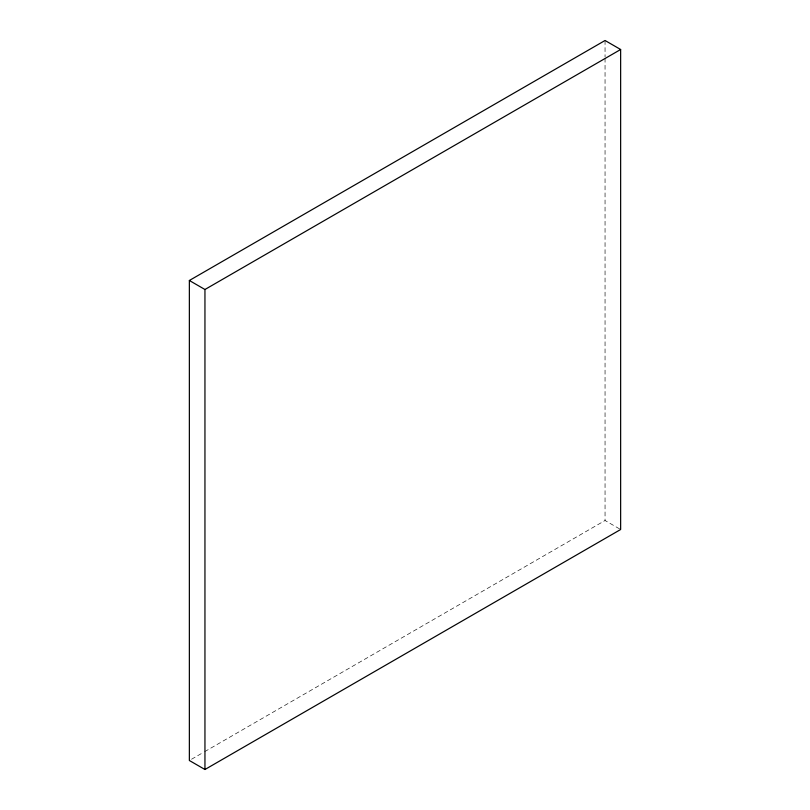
<?xml version="1.0" encoding="UTF-8"?>
<svg xmlns="http://www.w3.org/2000/svg" width="810" height="810" viewBox="0 0 810 810"><rect width="100%" height="100%" fill="white"/><g stroke="black" fill="none" stroke-linecap="round" stroke-linejoin="round"><path stroke-width="0.61" stroke-dasharray="4.05 3.04" d="M191.545 759.233L203.583 752.288M204.677 751.66L605.05 520.506L620.642 529.507M605.05 40.5L605.05 56.923M605.05 58.188L605.05 520.506"/><path stroke-width="1.21" d="M189.358 280.493L605.05 40.5L620.642 49.501L620.642 529.507L204.95 769.5L189.358 760.499L189.358 280.493L204.95 289.494L620.642 49.501M204.95 289.494L204.95 769.5"/></g></svg>
